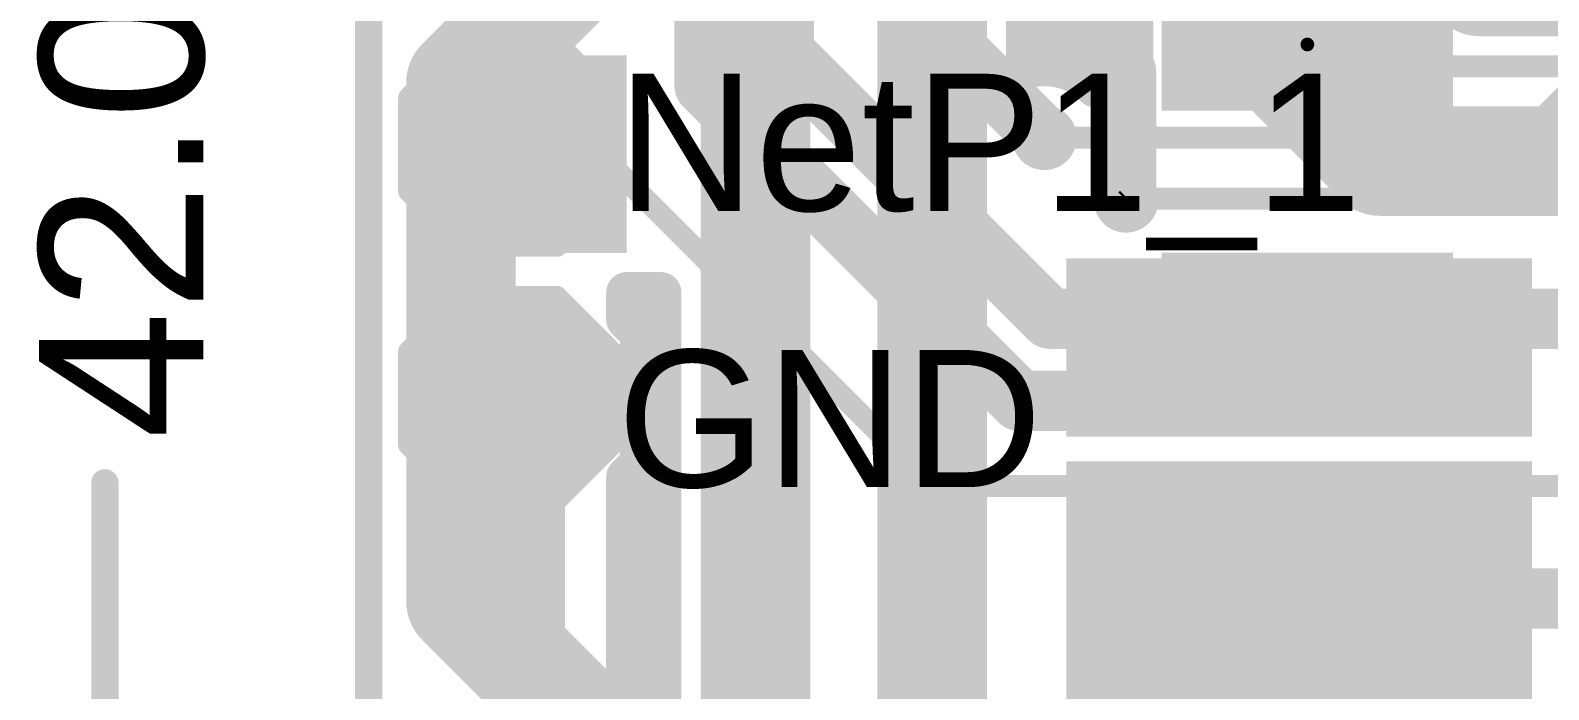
# Model space of a CAD drawing. Header units: millimetres. Extents: x -0.33 to 1.44, y -0.21 to 1.57.
# Drawn here: x -0.328 to 0.226, y 0.245 to 0.485 of the extents above; entities that cross this region are included whole.
import ezdxf

# ---------------------------------------------------------------- set-up
doc = ezdxf.new("R2010")
doc.units = ezdxf.units.MM
doc.header["$MEASUREMENT"] = 0
for name, color, linetype in [('BottomLayer', 5, 'Continuous'), ('Mechanical1', 6, 'Continuous'), ('Mechanical2', 216, 'Continuous'), ('TopLayer', 1, 'Continuous'), ('TopOverlay', 2, 'Continuous'), ('TopPaste', 8, 'Continuous'), ('TopSolder', 216, 'Continuous'), ('ViaHoleLayer', 16, 'Continuous')]:
    doc.layers.add(name, color=color, linetype=linetype)
doc.styles.add('Arial', font='', dxfattribs={"height": 0.2})
doc.styles.get('Arial').set_extended_font_data('Arial')

# ---------------------------------------------------------------- blocks, each defined once
blk = doc.blocks.new('95278_101A26LF_1')
at = {"layer": 'TopLayer'}
for points in [[(0.07992, -0.05512), (0.12008, -0.05512), (0.12008, -0.15354), (0.07992, -0.15354)], [(0.17992, -0.05512), (0.22008, -0.05512), (0.22008, -0.15354), (0.17992, -0.15354)], [(0.27992, -0.05512), (0.32008, -0.05512), (0.32008, -0.15354), (0.27992, -0.15354)]]:
    blk.add_hatch(color=1, dxfattribs=at).paths.add_polyline_path(points)
at = {"layer": 'TopPaste'}
for points in [[(0.07992, -0.05512), (0.12008, -0.05512), (0.12008, -0.15354), (0.07992, -0.15354)], [(0.17992, -0.05512), (0.22008, -0.05512), (0.22008, -0.15354), (0.17992, -0.15354)], [(0.27992, -0.05512), (0.32008, -0.05512), (0.32008, -0.15354), (0.27992, -0.15354)]]:
    blk.add_hatch(color=8, dxfattribs=at).paths.add_polyline_path(points)
at = {"layer": 'TopSolder'}
for points in [[(0.07592, -0.05112), (0.12408, -0.05112), (0.12408, -0.15754), (0.07592, -0.15754)], [(0.17592, -0.05112), (0.22408, -0.05112), (0.22408, -0.15754), (0.17592, -0.15754)], [(0.27592, -0.05112), (0.32408, -0.05112), (0.32408, -0.15754), (0.27592, -0.15754)]]:
    blk.add_hatch(color=216, dxfattribs=at).paths.add_polyline_path(points)
blk = doc.blocks.new('TEST_POINT_44')
at = {"layer": 'TopLayer'}
blk.add_hatch(color=1, dxfattribs=at).paths.add_polyline_path([(0.015, 0.03), (-0.015, 0.03), (-0.03, 0.015), (-0.03, -0.015), (-0.015, -0.03), (0.015, -0.03), (0.03, -0.015), (0.03, 0.015)])
at = {"layer": 'TopPaste'}
blk.add_hatch(color=8, dxfattribs=at).paths.add_polyline_path([(0.015, 0.03), (-0.015, 0.03), (-0.03, 0.015), (-0.03, -0.015), (-0.015, -0.03), (0.015, -0.03), (0.03, -0.015), (0.03, 0.015)])
at = {"layer": 'TopSolder'}
blk.add_hatch(color=216, dxfattribs=at).paths.add_polyline_path([(0.017, 0.034), (-0.017, 0.034), (-0.034, 0.017), (-0.034, -0.017), (-0.017, -0.034), (0.017, -0.034), (0.034, -0.017), (0.034, 0.017)])
at = {"layer": 'TopOverlay', "const_width": 0.00787}
for points in [[(-0.017, 0.037), (-0.037, 0.017)], [(0.017, 0.037), (-0.017, 0.037)], [(0.017, 0.037), (-0.017, 0.037)], [(0.037, 0.017), (0.017, 0.037)], [(-0.037, 0.017), (-0.037, -0.017)], [(0.037, 0.017), (0.037, -0.017)], [(-0.017, -0.037), (-0.037, -0.017)], [(0.037, -0.017), (0.017, -0.037)], [(0.017, -0.037), (-0.017, -0.037)], [(0.017, -0.037), (-0.017, -0.037)]]:
    blk.add_lwpolyline(points, dxfattribs=at)
at = {"layer": 'TopOverlay', "const_width": 0.00394}
for points in [[(-0.01897, 0.037, 1), (-0.01503, 0.037, 1)], [(-0.01897, 0.037, 1), (-0.01503, 0.037, 1)], [(-0.01897, 0.037, 1), (-0.01503, 0.037, 1)], [(0.01503, 0.037, 1), (0.01897, 0.037, 1)], [(0.01503, 0.037, 1), (0.01897, 0.037, 1)], [(0.01503, 0.037, 1), (0.01897, 0.037, 1)], [(-0.03897, 0.017, 1), (-0.03503, 0.017, 1)], [(-0.03897, 0.017, 1), (-0.03503, 0.017, 1)], [(0.03503, 0.017, 1), (0.03897, 0.017, 1)], [(0.03503, 0.017, 1), (0.03897, 0.017, 1)], [(-0.03897, -0.017, 1), (-0.03503, -0.017, 1)], [(-0.03897, -0.017, 1), (-0.03503, -0.017, 1)], [(0.03503, -0.017, 1), (0.03897, -0.017, 1)], [(0.03503, -0.017, 1), (0.03897, -0.017, 1)], [(-0.01897, -0.037, 1), (-0.01503, -0.037, 1)], [(-0.01897, -0.037, 1), (-0.01503, -0.037, 1)], [(-0.01897, -0.037, 1), (-0.01503, -0.037, 1)], [(0.01503, -0.037, 1), (0.01897, -0.037, 1)], [(0.01503, -0.037, 1), (0.01897, -0.037, 1)], [(0.01503, -0.037, 1), (0.01897, -0.037, 1)]]:
    blk.add_lwpolyline(points, format="xyb", close=True, dxfattribs=at)
blk = doc.blocks.new('TEST_POINT_46')
at = {"layer": 'TopLayer'}
blk.add_hatch(color=1, dxfattribs=at).paths.add_polyline_path([(0.015, 0.03), (-0.015, 0.03), (-0.03, 0.015), (-0.03, -0.015), (-0.015, -0.03), (0.015, -0.03), (0.03, -0.015), (0.03, 0.015)])
at = {"layer": 'TopPaste'}
blk.add_hatch(color=8, dxfattribs=at).paths.add_polyline_path([(0.015, 0.03), (-0.015, 0.03), (-0.03, 0.015), (-0.03, -0.015), (-0.015, -0.03), (0.015, -0.03), (0.03, -0.015), (0.03, 0.015)])
at = {"layer": 'TopSolder'}
blk.add_hatch(color=216, dxfattribs=at).paths.add_polyline_path([(0.017, 0.034), (-0.017, 0.034), (-0.034, 0.017), (-0.034, -0.017), (-0.017, -0.034), (0.017, -0.034), (0.034, -0.017), (0.034, 0.017)])
at = {"layer": 'TopOverlay', "const_width": 0.00787}
for points in [[(-0.037, 0.017), (-0.017, 0.037)], [(-0.017, 0.037), (0.017, 0.037)], [(-0.017, 0.037), (0.017, 0.037)], [(0.017, 0.037), (0.037, 0.017)], [(-0.037, -0.017), (-0.037, 0.017)], [(0.037, -0.017), (0.037, 0.017)], [(-0.037, -0.017), (-0.017, -0.037)], [(0.017, -0.037), (0.037, -0.017)], [(-0.017, -0.037), (0.017, -0.037)], [(-0.017, -0.037), (0.017, -0.037)]]:
    blk.add_lwpolyline(points, dxfattribs=at)
at = {"layer": 'TopOverlay', "const_width": 0.00394}
for points in [[(-0.01897, 0.037, 1), (-0.01503, 0.037, 1)], [(-0.01897, 0.037, 1), (-0.01503, 0.037, 1)], [(-0.01897, 0.037, 1), (-0.01503, 0.037, 1)], [(0.01503, 0.037, 1), (0.01897, 0.037, 1)], [(0.01503, 0.037, 1), (0.01897, 0.037, 1)], [(0.01503, 0.037, 1), (0.01897, 0.037, 1)], [(-0.03897, 0.017, 1), (-0.03503, 0.017, 1)], [(-0.03897, 0.017, 1), (-0.03503, 0.017, 1)], [(0.03503, 0.017, 1), (0.03897, 0.017, 1)], [(0.03503, 0.017, 1), (0.03897, 0.017, 1)], [(-0.03897, -0.017, 1), (-0.03503, -0.017, 1)], [(-0.03897, -0.017, 1), (-0.03503, -0.017, 1)], [(0.03503, -0.017, 1), (0.03897, -0.017, 1)], [(0.03503, -0.017, 1), (0.03897, -0.017, 1)], [(-0.01897, -0.037, 1), (-0.01503, -0.037, 1)], [(-0.01897, -0.037, 1), (-0.01503, -0.037, 1)], [(-0.01897, -0.037, 1), (-0.01503, -0.037, 1)], [(0.01503, -0.037, 1), (0.01897, -0.037, 1)], [(0.01503, -0.037, 1), (0.01897, -0.037, 1)], [(0.01503, -0.037, 1), (0.01897, -0.037, 1)]]:
    blk.add_lwpolyline(points, format="xyb", close=True, dxfattribs=at)

msp = doc.modelspace()

# ---------------------------------------------------------------- hatches: boundary and pattern name
at = {"layer": 'BottomLayer'}
h = msp.add_hatch(color=5, dxfattribs=at)
edge = h.paths.add_edge_path()
edge.add_arc((-0.124, 0.444), 0.01181, 0, 360)
h = msp.add_hatch(color=5, dxfattribs=at)
edge = h.paths.add_edge_path()
edge.add_arc((0.042, 0.446), 0.01181, 0, 360)
h = msp.add_hatch(color=5, dxfattribs=at)
edge = h.paths.add_edge_path()
edge.add_arc((0.07181, 0.42319), 0.01181, 0, 360)
h = msp.add_hatch(color=5, dxfattribs=at)
edge = h.paths.add_edge_path()
edge.add_arc((0.071, 0.35), 0.01181, 0, 360)
h = msp.add_hatch(color=5, dxfattribs=at)
edge = h.paths.add_edge_path()
edge.add_arc((0.206, 0.278), 0.01181, 0, 360)
h = msp.add_hatch(color=5, dxfattribs=at)
edge = h.paths.add_edge_path()
edge.add_arc((-0.153, 0.259), 0.01181, 0, 360)
at = {"layer": 'TopLayer'}
for points in [[(-0.183, 0.404), (-0.1105, 0.404), (-0.1105, 0.476), (-0.183, 0.476)], [(0.05, 0.337), (0.22, 0.337), (0.22, 0.402), (0.05, 0.402)], [(0.05, 0.237), (0.22, 0.237), (0.22, 0.328), (0.05, 0.328)]]:
    msp.add_hatch(color=1, dxfattribs=at).paths.add_polyline_path(points)
h = msp.add_hatch(color=1, dxfattribs=at)
edge = h.paths.add_edge_path()
edge.add_arc((-0.124, 0.444), 0.01181, 0, 360)
h = msp.add_hatch(color=1, dxfattribs=at)
edge = h.paths.add_edge_path()
edge.add_arc((0.042, 0.446), 0.01181, 0, 360)
h = msp.add_hatch(color=1, dxfattribs=at)
edge = h.paths.add_edge_path()
edge.add_arc((0.07181, 0.42319), 0.01181, 0, 360)
h = msp.add_hatch(color=1, dxfattribs=at)
edge = h.paths.add_edge_path()
edge.add_arc((0.071, 0.35), 0.01181, 0, 360)
h = msp.add_hatch(color=1, dxfattribs=at)
edge = h.paths.add_edge_path()
edge.add_arc((0.206, 0.278), 0.01181, 0, 360)
h = msp.add_hatch(color=1, dxfattribs=at)
edge = h.paths.add_edge_path()
edge.add_arc((-0.153, 0.259), 0.01181, 0, 360)
at = {"layer": 'ViaHoleLayer'}
h = msp.add_hatch(color=16, dxfattribs=at)
edge = h.paths.add_edge_path()
edge.add_arc((-0.124, 0.444), 0.00591, 0, 360)
h = msp.add_hatch(color=16, dxfattribs=at)
edge = h.paths.add_edge_path()
edge.add_arc((0.042, 0.446), 0.00591, 0, 360)
h = msp.add_hatch(color=16, dxfattribs=at)
edge = h.paths.add_edge_path()
edge.add_arc((0.07181, 0.42319), 0.00591, 0, 360)
h = msp.add_hatch(color=16, dxfattribs=at)
edge = h.paths.add_edge_path()
edge.add_arc((0.071, 0.35), 0.00591, 0, 360)
h = msp.add_hatch(color=16, dxfattribs=at)
edge = h.paths.add_edge_path()
edge.add_arc((0.206, 0.278), 0.00591, 0, 360)
h = msp.add_hatch(color=16, dxfattribs=at)
edge = h.paths.add_edge_path()
edge.add_arc((-0.153, 0.259), 0.00591, 0, 360)

# ---------------------------------------------------------------- linework, layer by layer
at = {"layer": 'BottomLayer'}
for points, const_width in [([(-0.08209, 0.46508), (-0.08209, 1.01191)], 0.022), ([(-0.05309, 0.47709), (-0.05309, 0.99891)], 0.022), ([(0.116, 0.588), (0.201, 0.503)], 0.04), ([(0.047, 0.555), (0.1645, 0.4375)], 0.04), ([(0.084, 0.572), (0.184, 0.472)], 0.008), ([(0.00491, 0.53709), (0.07181, 0.47019)], 0.022), ([(-0.171, 0.466), (-0.121, 0.516)], 0.04), ([(-0.02409, 0.51209), (0.042, 0.446)], 0.022), ([(0.201, 0.503), (0.568, 0.503)], 0.04), ([(-0.05309, 0.47709), (0.044, 0.38)], 0.022), ([(-0.171, 0.277), (-0.171, 0.466)], 0.04), ([(0.07181, 0.42319), (0.07181, 0.47019)], 0.022), ([(-0.08209, 0.46508), (0.03299, 0.35)], 0.022), ([(0.184, 0.472), (0.79356, 0.472)], 0.008), ([(0.1645, 0.4375), (0.446, 0.4375)], 0.04), ([(-0.124, 0.444), (0.001, 0.319)], 0.008), ([(0.044, 0.38), (0.28, 0.38)], 0.022), ([(0.03299, 0.35), (0.071, 0.35)], 0.022), ([(0.001, 0.319), (0.37134, 0.319)], 0.008), ([(-0.171, 0.277), (-0.153, 0.259)], 0.04), ([(0.206, 0.278), (0.413, 0.278)], 0.022), ([(-0.153, 0.259), (-0.107, 0.213)], 0.04)]:
    msp.add_lwpolyline(points, dxfattribs=dict(at, const_width=const_width))
for points, const_width in [([(0.191, 0.503, 1), (0.211, 0.503, 1)], 0.02), ([(0.191, 0.503, 1), (0.211, 0.503, 1)], 0.02), ([(-0.05859, 0.47709, 1), (-0.04759, 0.47709, 1)], 0.011), ([(-0.05859, 0.47709, 1), (-0.04759, 0.47709, 1)], 0.011), ([(-0.181, 0.466, 1), (-0.161, 0.466, 1)], 0.02), ([(-0.181, 0.466, 1), (-0.161, 0.466, 1)], 0.02), ([(0.06631, 0.47019, 1), (0.07731, 0.47019, 1)], 0.011), ([(0.06631, 0.47019, 1), (0.07731, 0.47019, 1)], 0.011), ([(-0.08759, 0.46508, 1), (-0.07659, 0.46508, 1)], 0.011), ([(-0.08759, 0.46508, 1), (-0.07659, 0.46508, 1)], 0.011), ([(0.182, 0.472, 1), (0.186, 0.472, 1)], 0.004), ([(0.182, 0.472, 1), (0.186, 0.472, 1)], 0.004), ([(0.0365, 0.446, 1), (0.0475, 0.446, 1)], 0.011), ([(0.1545, 0.4375, 1), (0.1745, 0.4375, 1)], 0.02), ([(0.1545, 0.4375, 1), (0.1745, 0.4375, 1)], 0.02), ([(-0.126, 0.444, 1), (-0.122, 0.444, 1)], 0.004), ([(0.06631, 0.42319, 1), (0.07731, 0.42319, 1)], 0.011), ([(0.0385, 0.38, 1), (0.0495, 0.38, 1)], 0.011), ([(0.0385, 0.38, 1), (0.0495, 0.38, 1)], 0.011), ([(0.02749, 0.35, 1), (0.03849, 0.35, 1)], 0.011), ([(0.02749, 0.35, 1), (0.03849, 0.35, 1)], 0.011), ([(0.0655, 0.35, 1), (0.0765, 0.35, 1)], 0.011), ([(-0.001, 0.319, 1), (0.003, 0.319, 1)], 0.004), ([(-0.001, 0.319, 1), (0.003, 0.319, 1)], 0.004), ([(-0.181, 0.277, 1), (-0.161, 0.277, 1)], 0.02), ([(-0.181, 0.277, 1), (-0.161, 0.277, 1)], 0.02), ([(0.2005, 0.278, 1), (0.2115, 0.278, 1)], 0.011), ([(-0.163, 0.259, 1), (-0.143, 0.259, 1)], 0.02), ([(-0.163, 0.259, 1), (-0.143, 0.259, 1)], 0.02)]:
    msp.add_lwpolyline(points, format="xyb", close=True, dxfattribs=dict(at, const_width=const_width))
at = {"layer": 'Mechanical1', "const_width": 0.01}
msp.add_lwpolyline([(-0.301, -0.20472), (-0.301, 0.32013)], dxfattribs=at)
at = {"layer": 'Mechanical1', "const_width": 0.005}
msp.add_lwpolyline([(-0.3035, 0.32013, 1), (-0.2985, 0.32013, 1)], format="xyb", close=True, dxfattribs=at)
at = {"layer": 'Mechanical2', "const_width": 0.01}
msp.add_lwpolyline([(-0.20472, -0.0418), (-0.20472, 1.28028)], dxfattribs=at)
msp.add_lwpolyline([(-0.20472, -0.0418), (-0.20472, 1.28028)], dxfattribs=at)
at = {"layer": 'TopLayer'}
for points, const_width in [([(0.001, 0.21), (0.001, 0.86)], 0.04), ([(0.0355, 0.4715), (0.0355, 0.8055)], 0.015), ([(-0.0635, 0.2215), (-0.0635, 0.5375)], 0.04), ([(0.0355, 0.51466), (0.07429, 0.47588)], 0.015), ([(0.07429, 0.4645), (0.07429, 0.51458)], 0.015), ([(0.138, 0.48), (0.182, 0.524)], 0.005), ([(0.03766, 0.47195), (0.07429, 0.50858)], 0.015), ([(0.0355, 0.47931), (0.0425, 0.47231)], 0.015), ([(0.21672, 0.446), (0.25072, 0.48)], 0.008), ([(0.06556, 0.4645), (0.07429, 0.47323)], 0.015), ([(0.06071, 0.4645), (0.07429, 0.4645)], 0.015), ([(-0.153, 0.4435), (-0.1525, 0.444)], 0.022), ([(-0.1525, 0.444), (-0.124, 0.444)], 0.022), ([(0.042, 0.446), (0.21672, 0.446)], 0.008), ([(0.07181, 0.42319), (0.07243, 0.42381)], 0.008), ([(0.07243, 0.42381), (0.37481, 0.42381)], 0.008), ([(-0.1105, 0.3895), (-0.098, 0.3895)], 0.015), ([(-0.1105, 0.37975), (-0.1105, 0.3895)], 0.015), ([(-0.098, 0.23579), (-0.098, 0.3895)], 0.015), ([(-0.1105, 0.37975), (-0.1055, 0.37475)], 0.015), ([(-0.1055, 0.32725), (-0.1055, 0.37475)], 0.015), ([(-0.1055, 0.37282), (-0.098, 0.36532)], 0.015), ([(-0.1055, 0.36415), (-0.098, 0.37165)], 0.015), ([(-0.153, 0.259), (-0.153, 0.351)], 0.04), ([(-0.153, 0.351), (-0.113, 0.351)], 0.01), ([(-0.1055, 0.33747), (-0.098, 0.32997)], 0.015), ([(-0.1055, 0.32879), (-0.098, 0.33629)], 0.015), ([(-0.1105, 0.32225), (-0.1055, 0.32725)], 0.015), ([(-0.1105, 0.22329), (-0.1105, 0.32225)], 0.015), ([(-0.1105, 0.30711), (-0.098, 0.29461)], 0.015), ([(-0.1105, 0.28844), (-0.098, 0.30094)], 0.015), ([(-0.1105, 0.27176), (-0.098, 0.25926)], 0.015), ([(-0.1105, 0.25308), (-0.098, 0.26558)], 0.015)]:
    msp.add_lwpolyline(points, dxfattribs=dict(at, const_width=const_width))
for points, const_width in [([(0.03175, 0.47931, 1), (0.03925, 0.47931, 1)], 0.0075), ([(0.07054, 0.47588, 1), (0.07804, 0.47588, 1)], 0.0075), ([(0.13675, 0.48, 1), (0.13925, 0.48, 1)], 0.0025), ([(0.03175, 0.4715, 1), (0.03925, 0.4715, 1)], 0.0075), ([(0.03175, 0.4715, 1), (0.03925, 0.4715, 1)], 0.0075), ([(0.03391, 0.47195, 1), (0.04141, 0.47195, 1)], 0.0075), ([(0.03875, 0.47231, 1), (0.04625, 0.47231, 1)], 0.0075), ([(0.07054, 0.47323, 1), (0.07804, 0.47323, 1)], 0.0075), ([(0.05696, 0.4645, 1), (0.06446, 0.4645, 1)], 0.0075), ([(0.05696, 0.4645, 1), (0.06446, 0.4645, 1)], 0.0075), ([(0.06181, 0.4645, 1), (0.06931, 0.4645, 1)], 0.0075), ([(0.07054, 0.4645, 1), (0.07804, 0.4645, 1)], 0.0075), ([(0.07054, 0.4645, 1), (0.07804, 0.4645, 1)], 0.0075), ([(-0.158, 0.444, 1), (-0.147, 0.444, 1)], 0.011), ([(-0.158, 0.444, 1), (-0.147, 0.444, 1)], 0.011), ([(-0.1295, 0.444, 1), (-0.1185, 0.444, 1)], 0.011), ([(-0.1585, 0.4435, 1), (-0.1475, 0.4435, 1)], 0.011), ([(0.04, 0.446, 1), (0.044, 0.446, 1)], 0.004), ([(0.21472, 0.446, 1), (0.21872, 0.446, 1)], 0.004), ([(0.21472, 0.446, 1), (0.21872, 0.446, 1)], 0.004), ([(0.06981, 0.42319, 1), (0.07381, 0.42319, 1)], 0.004), ([(0.07043, 0.42381, 1), (0.07443, 0.42381, 1)], 0.004), ([(0.07043, 0.42381, 1), (0.07443, 0.42381, 1)], 0.004), ([(-0.11425, 0.3895, 1), (-0.10675, 0.3895, 1)], 0.0075), ([(-0.11425, 0.3895, 1), (-0.10675, 0.3895, 1)], 0.0075), ([(-0.10175, 0.3895, 1), (-0.09425, 0.3895, 1)], 0.0075), ([(-0.10175, 0.3895, 1), (-0.09425, 0.3895, 1)], 0.0075), ([(-0.11425, 0.37975, 1), (-0.10675, 0.37975, 1)], 0.0075), ([(-0.11425, 0.37975, 1), (-0.10675, 0.37975, 1)], 0.0075), ([(-0.10925, 0.37475, 1), (-0.10175, 0.37475, 1)], 0.0075), ([(-0.10925, 0.37475, 1), (-0.10175, 0.37475, 1)], 0.0075), ([(-0.10925, 0.37282, 1), (-0.10175, 0.37282, 1)], 0.0075), ([(-0.10175, 0.37165, 1), (-0.09425, 0.37165, 1)], 0.0075), ([(-0.10925, 0.36415, 1), (-0.10175, 0.36415, 1)], 0.0075), ([(-0.10175, 0.36532, 1), (-0.09425, 0.36532, 1)], 0.0075), ([(-0.163, 0.351, 1), (-0.143, 0.351, 1)], 0.02), ([(-0.1555, 0.351, 1), (-0.1505, 0.351, 1)], 0.005), ([(-0.1155, 0.351, 1), (-0.1105, 0.351, 1)], 0.005), ([(-0.10925, 0.33747, 1), (-0.10175, 0.33747, 1)], 0.0075), ([(-0.10175, 0.33629, 1), (-0.09425, 0.33629, 1)], 0.0075), ([(-0.10925, 0.32879, 1), (-0.10175, 0.32879, 1)], 0.0075), ([(-0.10925, 0.32725, 1), (-0.10175, 0.32725, 1)], 0.0075), ([(-0.10925, 0.32725, 1), (-0.10175, 0.32725, 1)], 0.0075), ([(-0.10175, 0.32997, 1), (-0.09425, 0.32997, 1)], 0.0075), ([(-0.11425, 0.32225, 1), (-0.10675, 0.32225, 1)], 0.0075), ([(-0.11425, 0.32225, 1), (-0.10675, 0.32225, 1)], 0.0075), ([(-0.11425, 0.30711, 1), (-0.10675, 0.30711, 1)], 0.0075), ([(-0.10175, 0.30094, 1), (-0.09425, 0.30094, 1)], 0.0075), ([(-0.10175, 0.29461, 1), (-0.09425, 0.29461, 1)], 0.0075), ([(-0.11425, 0.28844, 1), (-0.10675, 0.28844, 1)], 0.0075), ([(-0.163, 0.259, 1), (-0.143, 0.259, 1)], 0.02), ([(-0.11425, 0.27176, 1), (-0.10675, 0.27176, 1)], 0.0075), ([(-0.10175, 0.26558, 1), (-0.09425, 0.26558, 1)], 0.0075), ([(-0.10175, 0.25926, 1), (-0.09425, 0.25926, 1)], 0.0075), ([(-0.11425, 0.25308, 1), (-0.10675, 0.25308, 1)], 0.0075)]:
    msp.add_lwpolyline(points, format="xyb", close=True, dxfattribs=dict(at, const_width=const_width))
at = {"layer": 'TopLayer', "const_width": 0.015}
msp.add_lwpolyline([(0.0355, 0.4715, -0.266193), (0.06071, 0.4645)], format="xyb", dxfattribs=at)

# ---------------------------------------------------------------- block references
for name, p, rotation in [('95278_101A26LF_1', (0.24233, 0.58), 270), ('TEST_POINT_44', (-0.153, 0.351), 180)]:
    msp.add_blockref(name, p, dxfattribs=dict(rotation=rotation))
msp.add_blockref('TEST_POINT_46', (-0.153, 0.4435))

# ---------------------------------------------------------------- texts
at = {"layer": 'Mechanical1', "style": 'Arial'}
msp.add_text('42.00 (mm)', height=0.06, rotation=90, dxfattribs=at).set_placement((-0.26501, 0.33613))
at = {"layer": 'TopOverlay', "style": 'Arial'}
for s, p in [('NetP1_1', (-0.114, 0.41933)), ('GND', (-0.114, 0.31859))]:
    msp.add_text(s, height=0.05, rotation=360, dxfattribs=at).set_placement(p)

doc.saveas('drawing.dxf')
